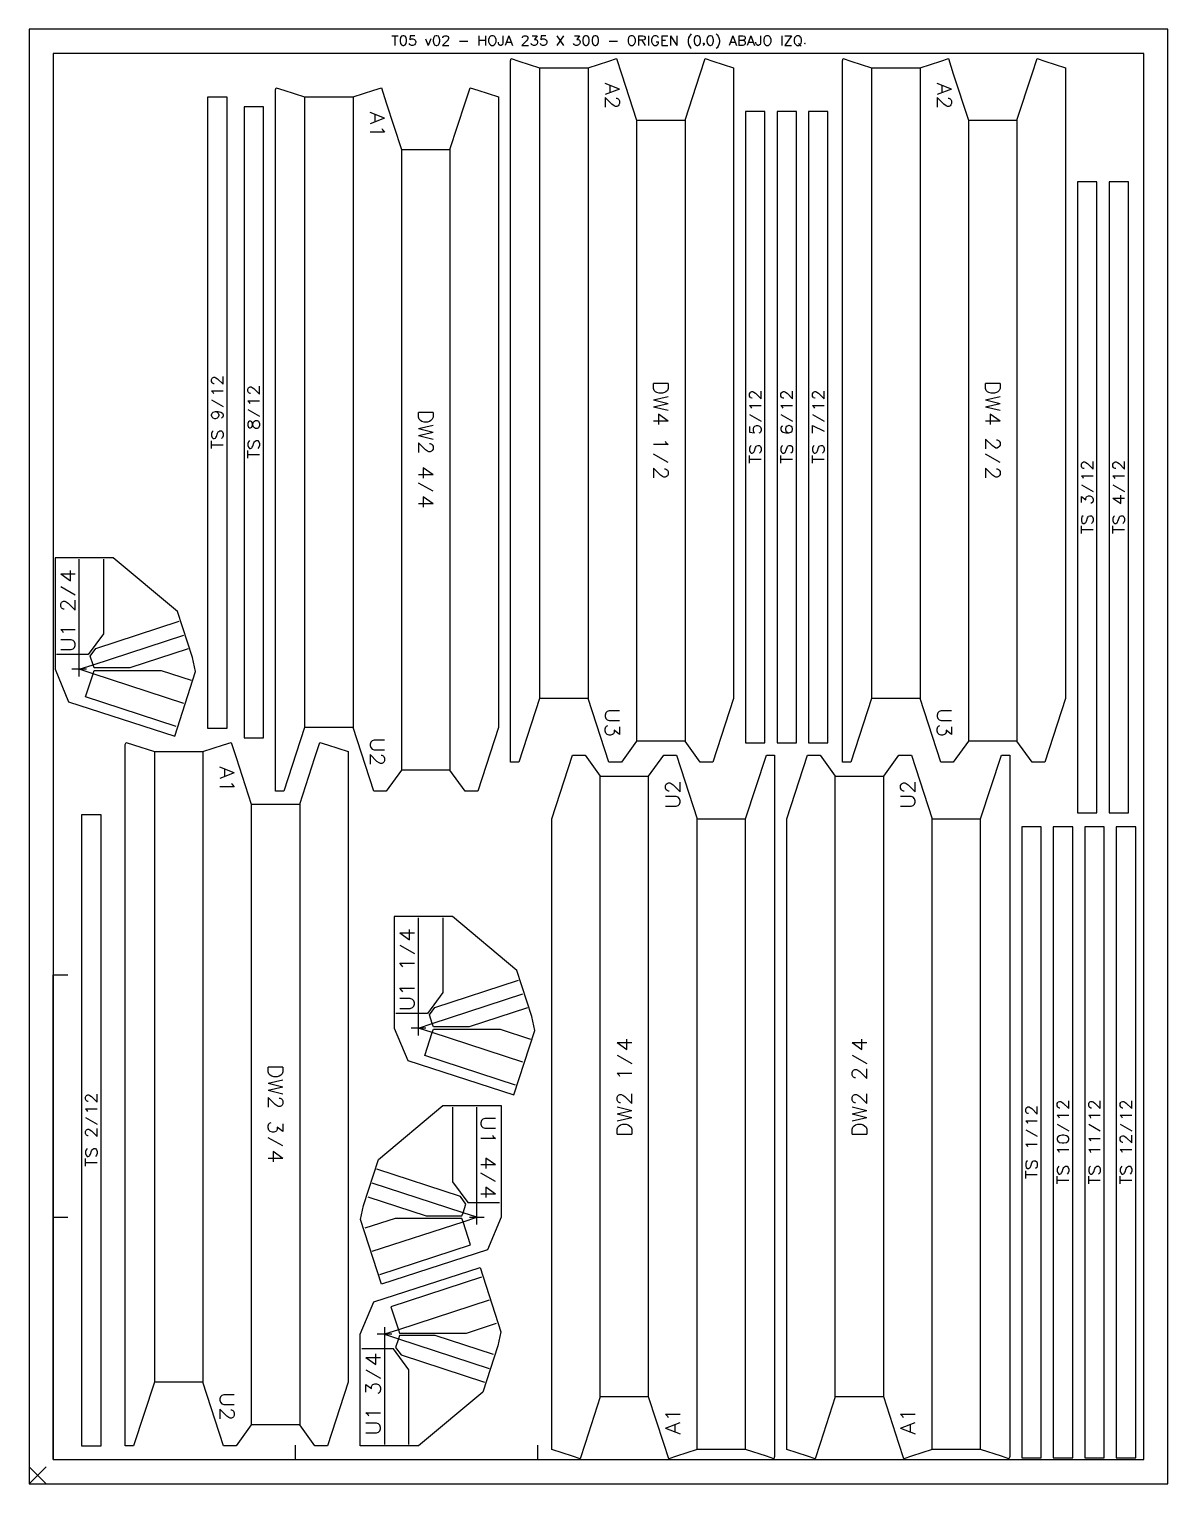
# Model space of a CAD drawing. Extents: x 0 to 235, y 0 to 300.
import ezdxf

# ---------------------------------------------------------------- set-up
doc = ezdxf.new("R2010")
doc.units = 0
for name, color, linetype in [('CORTE', 1, 'Continuous'), ('EJE', 4, 'Continuous'), ('PLIEGUE', 3, 'Continuous'), ('REFERENCIA', 8, 'Continuous'), ('ROTULO', 5, 'Continuous')]:
    doc.layers.add(name, color=color, linetype=linetype)

msp = doc.modelspace()

# ---------------------------------------------------------------- linework, layer by layer
at = {"layer": 'CORTE', "color": 1, "linetype": 'CONTINUOUS'}
for points in [[(145.35, 292.0124), (145.35, 161.9749), (141.0662, 148.85), (141.0662, 148.85), (139.5017, 148.85), (138.4823, 148.85), (138.4823, 148.85), (135.35, 153.1672), (135.35, 153.1672), (125.35, 153.1672), (125.35, 153.1672), (122.2177, 148.85), (122.2177, 148.85), (121.1983, 148.85), (119.6338, 148.85), (119.6338, 148.85), (115.35, 161.9749), (115.35, 161.9749), (105.35, 161.9749), (105.35, 161.9749), (101.0662, 148.85), (101.0662, 148.85), (99.5017, 148.85), (99.35, 148.85), (99.35, 293.4565), (99.5017, 293.9212), (99.5017, 293.9212), (101.0662, 293.4106), (105.35, 292.0124), (115.35, 292.0124), (119.6338, 293.4106), (121.1983, 293.9212), (121.1983, 293.9212), (122.2177, 290.798), (122.2177, 290.798), (125.35, 281.2012), (125.35, 281.2012), (135.35, 281.2012), (135.35, 281.2012), (138.4823, 290.798), (138.4823, 290.798), (139.5017, 293.9212), (139.5017, 293.9212), (141.0662, 293.4106)], [(213.85, 292.0124), (213.85, 161.9749), (209.5662, 148.85), (209.5662, 148.85), (208.0017, 148.85), (206.9823, 148.85), (206.9823, 148.85), (203.85, 153.1672), (203.85, 153.1672), (193.85, 153.1672), (193.85, 153.1672), (190.7177, 148.85), (190.7177, 148.85), (189.6983, 148.85), (188.1338, 148.85), (188.1338, 148.85), (183.85, 161.9749), (183.85, 161.9749), (173.85, 161.9749), (173.85, 161.9749), (169.5662, 148.85), (169.5662, 148.85), (168.0017, 148.85), (167.85, 148.85), (167.85, 293.4565), (168.0017, 293.9212), (168.0017, 293.9212), (169.5662, 293.4106), (173.85, 292.0124), (183.85, 292.0124), (188.1338, 293.4106), (189.6983, 293.9212), (189.6983, 293.9212), (190.7177, 290.798), (190.7177, 290.798), (193.85, 281.2012), (193.85, 281.2012), (203.85, 281.2012), (203.85, 281.2012), (206.9823, 290.798), (206.9823, 290.798), (208.0017, 293.9212), (208.0017, 293.9212), (209.5662, 293.4106)], [(40.85, 155.85), (40.85, 285.9884), (36.85, 285.9884), (36.85, 155.85)], [(96.85, 286.0124), (96.85, 155.9749), (92.5662, 142.85), (92.5662, 142.85), (91.0017, 142.85), (89.9823, 142.85), (89.9823, 142.85), (86.85, 147.1672), (86.85, 147.1672), (76.85, 147.1672), (76.85, 147.1672), (73.7177, 142.85), (73.7177, 142.85), (72.6983, 142.85), (71.1338, 142.85), (71.1338, 142.85), (66.85, 155.9749), (66.85, 155.9749), (56.85, 155.9749), (56.85, 155.9749), (52.5662, 142.85), (52.5662, 142.85), (51.0017, 142.85), (50.85, 142.85), (50.85, 287.4565), (51.0017, 287.9212), (51.0017, 287.9212), (52.5662, 287.4106), (56.85, 286.0124), (66.85, 286.0124), (71.1338, 287.4106), (72.6983, 287.9212), (72.6983, 287.9212), (73.7177, 284.798), (73.7177, 284.798), (76.85, 275.2012), (76.85, 275.2012), (86.85, 275.2012), (86.85, 275.2012), (89.9823, 284.798), (89.9823, 284.798), (91.0017, 287.9212), (91.0017, 287.9212), (92.5662, 287.4106)], [(48.35, 153.85), (48.35, 283.9884), (44.35, 283.9884), (44.35, 153.85)], [(151.85, 152.85), (151.85, 282.9884), (147.85, 282.9884), (147.85, 152.85)], [(158.35, 152.85), (158.35, 282.9884), (154.35, 282.9884), (154.35, 152.85)], [(164.85, 152.85), (164.85, 282.9884), (160.85, 282.9884), (160.85, 152.85)], [(220.35, 138.35), (220.35, 268.4884), (216.35, 268.4884), (216.35, 138.35)], [(226.85, 138.35), (226.85, 268.4884), (222.85, 268.4884), (222.85, 138.35)], [(30.05, 154.2009), (34.35, 167.5009), (33.75, 170.4009), (30.65, 179.9009), (17.35, 191.0009), (5.35, 191.0009), (5.35, 168.0009), (8.15, 161.3009)], [(65.85, 151.0124), (65.85, 20.9749), (61.5662, 7.85), (61.5662, 7.85), (60.0017, 7.85), (58.9823, 7.85), (58.9823, 7.85), (55.85, 12.1672), (55.85, 12.1672), (45.85, 12.1672), (45.85, 12.1672), (42.7177, 7.85), (42.7177, 7.85), (41.6983, 7.85), (40.1338, 7.85), (40.1338, 7.85), (35.85, 20.9749), (35.85, 20.9749), (25.85, 20.9749), (25.85, 20.9749), (21.5662, 7.85), (21.5662, 7.85), (20.0017, 7.85), (19.85, 7.85), (19.85, 152.4565), (20.0017, 152.9212), (20.0017, 152.9212), (21.5662, 152.4106), (25.85, 151.0124), (35.85, 151.0124), (40.1338, 152.4106), (41.6983, 152.9212), (41.6983, 152.9212), (42.7177, 149.798), (42.7177, 149.798), (45.85, 140.2012), (45.85, 140.2012), (55.85, 140.2012), (55.85, 140.2012), (58.9823, 149.798), (58.9823, 149.798), (60.0017, 152.9212), (60.0017, 152.9212), (61.5662, 152.4106)], [(107.85, 7.1111), (107.85, 137.1486), (112.1338, 150.2735), (112.1338, 150.2735), (113.6983, 150.2735), (114.7177, 150.2735), (114.7177, 150.2735), (117.85, 145.9562), (117.85, 145.9562), (127.85, 145.9562), (127.85, 145.9562), (130.9823, 150.2735), (130.9823, 150.2735), (132.0017, 150.2735), (133.5662, 150.2735), (133.5662, 150.2735), (137.85, 137.1486), (137.85, 137.1486), (147.85, 137.1486), (147.85, 137.1486), (152.1338, 150.2735), (152.1338, 150.2735), (153.6983, 150.2735), (153.85, 150.2735), (153.85, 5.667), (153.6983, 5.2022), (153.6983, 5.2022), (152.1338, 5.7129), (147.85, 7.1111), (137.85, 7.1111), (133.5662, 5.7129), (132.0017, 5.2022), (132.0017, 5.2022), (130.9823, 8.3255), (130.9823, 8.3255), (127.85, 17.9223), (127.85, 17.9223), (117.85, 17.9223), (117.85, 17.9223), (114.7177, 8.3255), (114.7177, 8.3255), (113.6983, 5.2022), (113.6983, 5.2022), (112.1338, 5.7129)], [(156.35, 7.1111), (156.35, 137.1486), (160.6338, 150.2735), (160.6338, 150.2735), (162.1983, 150.2735), (163.2177, 150.2735), (163.2177, 150.2735), (166.35, 145.9562), (166.35, 145.9562), (176.35, 145.9562), (176.35, 145.9562), (179.4823, 150.2735), (179.4823, 150.2735), (180.5017, 150.2735), (182.0662, 150.2735), (182.0662, 150.2735), (186.35, 137.1486), (186.35, 137.1486), (196.35, 137.1486), (196.35, 137.1486), (200.6338, 150.2735), (200.6338, 150.2735), (202.1983, 150.2735), (202.35, 150.2735), (202.35, 5.667), (202.1983, 5.2022), (202.1983, 5.2022), (200.6338, 5.7129), (196.35, 7.1111), (186.35, 7.1111), (182.0662, 5.7129), (180.5017, 5.2022), (180.5017, 5.2022), (179.4823, 8.3255), (179.4823, 8.3255), (176.35, 17.9223), (176.35, 17.9223), (166.35, 17.9223), (166.35, 17.9223), (163.2177, 8.3255), (163.2177, 8.3255), (162.1983, 5.2022), (162.1983, 5.2022), (160.6338, 5.7129)], [(14.85, 7.85), (14.85, 137.9884), (10.85, 137.9884), (10.85, 7.85)], [(208.85, 5.35), (208.85, 135.4884), (204.85, 135.4884), (204.85, 5.35)], [(215.35, 5.35), (215.35, 135.4884), (211.35, 135.4884), (211.35, 5.35)], [(221.85, 5.35), (221.85, 135.4884), (217.85, 135.4884), (217.85, 5.35)], [(228.35, 5.35), (228.35, 135.4884), (224.35, 135.4884), (224.35, 5.35)], [(100.05, 80.2009), (104.35, 93.5009), (103.75, 96.4009), (100.65, 105.9009), (87.35, 117.0009), (75.35, 117.0009), (75.35, 94.0009), (78.15, 87.3009)], [(72.6943, 41.2009), (68.3943, 54.5009), (68.9943, 57.4009), (72.0943, 66.9009), (85.3943, 78.0009), (97.3943, 78.0009), (97.3943, 55.0009), (94.5943, 48.3009)], [(93.05, 44.65), (97.35, 31.35), (96.75, 28.45), (93.65, 18.95), (80.35, 7.85), (68.35, 7.85), (68.35, 30.85), (71.15, 37.55)]]:
    msp.add_lwpolyline(points, close=True, dxfattribs=at)
at = {"layer": 'EJE', "color": 4, "linetype": 'CONTINUOUS'}
for p, q in [((10.35, 171.0009), (10.35, 190.7009)), ((13.2019, 168.9317), (31.9202, 175.0412)), ((10.35, 171.0009), (5.65, 171.0009)), ((10.35, 168.0009), (8.85, 168.0009)), ((10.35, 168.0009), (13.2019, 168.9317)), ((10.35, 166.5009), (10.35, 168.0009)), ((13.2019, 167.07), (10.35, 168.0009)), ((11.85, 168.0009), (10.35, 168.0009)), ((31.9202, 160.9606), (13.2019, 167.07)), ((80.35, 97.0009), (80.35, 116.7009)), ((83.2019, 94.9317), (101.9202, 101.0412)), ((80.35, 97.0009), (75.65, 97.0009)), ((80.35, 94.0009), (78.85, 94.0009)), ((80.35, 94.0009), (83.2019, 94.9317)), ((80.35, 92.5009), (80.35, 94.0009)), ((83.2019, 93.07), (80.35, 94.0009)), ((81.85, 94.0009), (80.35, 94.0009)), ((101.9202, 86.9606), (83.2019, 93.07)), ((92.3943, 58.0009), (92.3943, 77.7009)), ((89.5423, 55.9317), (70.824, 62.0412)), ((92.3943, 58.0009), (97.0943, 58.0009)), ((70.8241, 47.9606), (89.5423, 54.07)), ((92.3943, 55.0009), (89.5423, 55.9317)), ((89.5423, 54.07), (92.3943, 55.0009)), ((90.8943, 55.0009), (92.3943, 55.0009)), ((92.3943, 53.5009), (92.3943, 55.0009)), ((92.3943, 55.0009), (93.8943, 55.0009)), ((94.9202, 37.8903), (76.2019, 31.7808)), ((73.35, 30.85), (71.85, 30.85)), ((73.35, 32.35), (73.35, 30.85)), ((76.2019, 31.7808), (73.35, 30.85)), ((74.85, 30.85), (73.35, 30.85)), ((73.35, 30.85), (76.2019, 29.9192)), ((73.35, 27.85), (68.65, 27.85)), ((73.35, 27.85), (73.35, 8.15)), ((76.2019, 29.9192), (94.9202, 23.8097))]:
    msp.add_line(p, q, dxfattribs=at)
for points in [[(15.35, 190.7009), (15.35, 175.3181), (12.2177, 171.0009), (10.35, 171.0009)], [(13.2019, 168.9317), (12.6224, 170.7072), (13.7547, 172.2679), (30.9896, 177.8932)], [(10.35, 168.0009), (10.35, 169.5009), (10.35, 171.0009)], [(32.8509, 172.1892), (20.7846, 168.2509), (13.4242, 168.2509), (13.2019, 168.9317)], [(30.382, 156.2031), (11.6505, 162.3168), (13.2019, 167.07)], [(13.2019, 167.07), (13.4242, 167.7509), (27.2304, 167.7509), (33.4583, 165.7182)], [(85.35, 116.7009), (85.35, 101.3181), (82.2177, 97.0009), (80.35, 97.0009)], [(83.2019, 94.9317), (82.6224, 96.7072), (83.7547, 98.2679), (100.9896, 103.8932)], [(80.35, 94.0009), (80.35, 95.5009), (80.35, 97.0009)], [(102.8509, 98.1892), (90.7846, 94.2509), (83.4242, 94.2509), (83.2019, 94.9317)], [(100.382, 82.2031), (81.6505, 88.3168), (83.2019, 93.07)], [(83.2019, 93.07), (83.4242, 93.7509), (97.2304, 93.7509), (103.4583, 91.7182)], [(87.3943, 77.7009), (87.3943, 62.3181), (90.5266, 58.0009), (92.3943, 58.0009)], [(89.5423, 55.9317), (90.1219, 57.7072), (88.9896, 59.2679), (71.7547, 64.8932)], [(69.8934, 59.1892), (81.9596, 55.2509), (89.3201, 55.2509), (89.5423, 55.9317)], [(92.3943, 55.0009), (92.3943, 56.5009), (92.3943, 58.0009)], [(89.5423, 54.07), (89.3201, 54.7509), (75.5138, 54.7509), (69.2859, 52.7182)], [(72.3623, 43.2031), (91.0937, 49.3168), (89.5423, 54.07)], [(93.382, 42.6478), (74.6505, 36.5341), (76.2019, 31.7808)], [(76.2019, 31.7808), (76.4242, 31.1), (90.2304, 31.1), (96.4583, 33.1327)], [(73.35, 30.85), (73.35, 29.35), (73.35, 27.85)], [(95.8509, 26.6617), (83.7846, 30.6), (76.4242, 30.6), (76.2019, 29.9192)], [(78.35, 8.15), (78.35, 23.5328), (75.2177, 27.85), (73.35, 27.85)], [(76.2019, 29.9192), (75.6224, 28.1436), (76.7547, 26.583), (93.9896, 20.9577)]]:
    msp.add_lwpolyline(points, dxfattribs=at)
at = {"layer": 'PLIEGUE', "color": 3, "linetype": 'CONTINUOUS'}
for p, q in [((105.35, 292.0124), (105.35, 161.9749)), ((115.35, 292.0124), (115.35, 161.9749)), ((173.85, 292.0124), (173.85, 161.9749)), ((183.85, 292.0124), (183.85, 161.9749)), ((56.85, 286.0124), (56.85, 155.9749)), ((66.85, 286.0124), (66.85, 155.9749)), ((125.35, 281.2012), (125.35, 153.1672)), ((135.35, 281.2012), (135.35, 153.1672)), ((193.85, 281.2012), (193.85, 153.1672)), ((203.85, 281.2012), (203.85, 153.1672)), ((76.85, 275.2012), (76.85, 147.1672)), ((86.85, 275.2012), (86.85, 147.1672)), ((25.85, 151.0124), (25.85, 20.9749)), ((35.85, 151.0124), (35.85, 20.9749)), ((117.85, 17.9223), (117.85, 145.9562)), ((127.85, 17.9223), (127.85, 145.9562)), ((166.35, 17.9223), (166.35, 145.9562)), ((176.35, 17.9223), (176.35, 145.9562)), ((45.85, 140.2012), (45.85, 12.1672)), ((55.85, 140.2012), (55.85, 12.1672)), ((137.85, 7.1111), (137.85, 137.1486)), ((147.85, 7.1111), (147.85, 137.1486)), ((186.35, 7.1111), (186.35, 137.1486)), ((196.35, 7.1111), (196.35, 137.1486))]:
    msp.add_line(p, q, dxfattribs=at)
at = {"layer": 'REFERENCIA', "color": 8, "linetype": 'CONTINUOUS'}
for p, q in [((74.8333, 298.6429), (76.1667, 298.6429)), ((75.5, 298.6429), (75.5, 296.6429)), ((81.7857, 297.9762), (82.3571, 296.6429)), ((82.9286, 297.9762), (82.3571, 296.6429)), ((88.8333, 297.5), (90.5476, 297.5)), ((92.8333, 298.6429), (92.8333, 296.6429)), ((92.8333, 297.6905), (94.1667, 297.6905)), ((94.1667, 298.6429), (94.1667, 296.6429)), ((99.0238, 298.6429), (98.2619, 296.6429)), ((98.5476, 297.3095), (99.5, 297.3095)), ((99.0238, 298.6429), (99.7857, 296.6429)), ((108.9286, 298.6429), (110.2619, 296.6429)), ((110.2619, 298.6429), (108.9286, 296.6429)), ((119.6905, 297.5), (121.4048, 297.5)), ((125.7857, 298.6429), (125.7857, 296.6429)), ((126.4524, 297.6905), (127.119, 296.6429)), ((127.7857, 298.6429), (127.7857, 296.6429)), ((129.4048, 297.4048), (129.881, 297.4048)), ((130.5476, 298.6429), (130.5476, 296.6429)), ((130.5476, 298.6429), (131.7857, 298.6429)), ((130.5476, 297.6905), (131.3095, 297.6905)), ((132.3571, 298.6429), (132.3571, 296.6429)), ((132.3571, 298.6429), (133.6905, 296.6429)), ((133.6905, 298.6429), (133.6905, 296.6429)), ((145.2143, 298.6429), (144.4524, 296.6429)), ((144.7381, 297.3095), (145.6905, 297.3095)), ((145.2143, 298.6429), (145.9762, 296.6429)), ((146.4524, 298.6429), (146.4524, 296.6429)), ((148.9286, 298.6429), (148.1667, 296.6429)), ((148.4524, 297.3095), (149.4048, 297.3095)), ((148.9286, 298.6429), (149.6905, 296.6429)), ((155.3095, 298.6429), (155.3095, 296.6429)), ((157.3095, 298.6429), (155.9762, 296.6429)), ((155.9762, 298.6429), (157.3095, 298.6429)), ((158.7381, 297.0238), (159.3095, 296.4524)), ((130.5476, 296.6429), (131.7857, 296.6429)), ((155.9762, 296.6429), (157.3095, 296.6429)), ((0, 0), (3.5, 3.5)), ((0, 3.5), (3.5, 0))]:
    msp.add_line(p, q, dxfattribs=at)
for points in [[(0, 0), (235, 0), (235, 300), (0, 300), (0, 0)], [(77.119, 298.6429), (76.8333, 298.5476), (76.6429, 298.2619), (76.5476, 297.7857), (76.5476, 297.5), (76.6429, 297.0238), (76.8333, 296.7381), (77.119, 296.6429), (77.3095, 296.6429), (77.5952, 296.7381), (77.7857, 297.0238), (77.881, 297.5), (77.881, 297.7857), (77.7857, 298.2619), (77.5952, 298.5476), (77.3095, 298.6429), (77.119, 298.6429)], [(79.5952, 298.6429), (78.6429, 298.6429), (78.5476, 297.7857), (78.6429, 297.881), (78.9286, 297.9762), (79.2143, 297.9762), (79.5, 297.881), (79.6905, 297.6905), (79.7857, 297.4048), (79.7857, 297.2143), (79.6905, 296.9286), (79.5, 296.7381), (79.2143, 296.6429), (78.9286, 296.6429), (78.6429, 296.7381), (78.5476, 296.8333), (78.4524, 297.0238)], [(83.9762, 298.6429), (83.6905, 298.5476), (83.5, 298.2619), (83.4048, 297.7857), (83.4048, 297.5), (83.5, 297.0238), (83.6905, 296.7381), (83.9762, 296.6429), (84.1667, 296.6429), (84.4524, 296.7381), (84.6429, 297.0238), (84.7381, 297.5), (84.7381, 297.7857), (84.6429, 298.2619), (84.4524, 298.5476), (84.1667, 298.6429), (83.9762, 298.6429)], [(85.4048, 298.1667), (85.4048, 298.2619), (85.5, 298.4524), (85.5952, 298.5476), (85.7857, 298.6429), (86.1667, 298.6429), (86.3571, 298.5476), (86.4524, 298.4524), (86.5476, 298.2619), (86.5476, 298.0714), (86.4524, 297.881), (86.2619, 297.5952), (85.3095, 296.6429), (86.6429, 296.6429)], [(95.4048, 298.6429), (95.2143, 298.5476), (95.0238, 298.3571), (94.9286, 298.1667), (94.8333, 297.881), (94.8333, 297.4048), (94.9286, 297.119), (95.0238, 296.9286), (95.2143, 296.7381), (95.4048, 296.6429), (95.7857, 296.6429), (95.9762, 296.7381), (96.1667, 296.9286), (96.2619, 297.119), (96.3571, 297.4048), (96.3571, 297.881), (96.2619, 298.1667), (96.1667, 298.3571), (95.9762, 298.5476), (95.7857, 298.6429), (95.4048, 298.6429)], [(97.7857, 298.6429), (97.7857, 297.119), (97.6905, 296.8333), (97.5952, 296.7381), (97.4048, 296.6429), (97.2143, 296.6429), (97.0238, 296.7381), (96.9286, 296.8333), (96.8333, 297.119), (96.8333, 297.3095)], [(101.7857, 298.1667), (101.7857, 298.2619), (101.881, 298.4524), (101.9762, 298.5476), (102.1667, 298.6429), (102.5476, 298.6429), (102.7381, 298.5476), (102.8333, 298.4524), (102.9286, 298.2619), (102.9286, 298.0714), (102.8333, 297.881), (102.6429, 297.5952), (101.6905, 296.6429), (103.0238, 296.6429)], [(103.7857, 298.6429), (104.8333, 298.6429), (104.2619, 297.881), (104.5476, 297.881), (104.7381, 297.7857), (104.8333, 297.6905), (104.9286, 297.4048), (104.9286, 297.2143), (104.8333, 296.9286), (104.6429, 296.7381), (104.3571, 296.6429), (104.0714, 296.6429), (103.7857, 296.7381), (103.6905, 296.8333), (103.5952, 297.0238)], [(106.6429, 298.6429), (105.6905, 298.6429), (105.5952, 297.7857), (105.6905, 297.881), (105.9762, 297.9762), (106.2619, 297.9762), (106.5476, 297.881), (106.7381, 297.6905), (106.8333, 297.4048), (106.8333, 297.2143), (106.7381, 296.9286), (106.5476, 296.7381), (106.2619, 296.6429), (105.9762, 296.6429), (105.6905, 296.7381), (105.5952, 296.8333), (105.5, 297.0238)], [(112.5476, 298.6429), (113.5952, 298.6429), (113.0238, 297.881), (113.3095, 297.881), (113.5, 297.7857), (113.5952, 297.6905), (113.6905, 297.4048), (113.6905, 297.2143), (113.5952, 296.9286), (113.4048, 296.7381), (113.119, 296.6429), (112.8333, 296.6429), (112.5476, 296.7381), (112.4524, 296.8333), (112.3571, 297.0238)], [(114.8333, 298.6429), (114.5476, 298.5476), (114.3571, 298.2619), (114.2619, 297.7857), (114.2619, 297.5), (114.3571, 297.0238), (114.5476, 296.7381), (114.8333, 296.6429), (115.0238, 296.6429), (115.3095, 296.7381), (115.5, 297.0238), (115.5952, 297.5), (115.5952, 297.7857), (115.5, 298.2619), (115.3095, 298.5476), (115.0238, 298.6429), (114.8333, 298.6429)], [(116.7381, 298.6429), (116.4524, 298.5476), (116.2619, 298.2619), (116.1667, 297.7857), (116.1667, 297.5), (116.2619, 297.0238), (116.4524, 296.7381), (116.7381, 296.6429), (116.9286, 296.6429), (117.2143, 296.7381), (117.4048, 297.0238), (117.5, 297.5), (117.5, 297.7857), (117.4048, 298.2619), (117.2143, 298.5476), (116.9286, 298.6429), (116.7381, 298.6429)], [(124.1667, 298.6429), (123.9762, 298.5476), (123.7857, 298.3571), (123.6905, 298.1667), (123.5952, 297.881), (123.5952, 297.4048), (123.6905, 297.119), (123.7857, 296.9286), (123.9762, 296.7381), (124.1667, 296.6429), (124.5476, 296.6429), (124.7381, 296.7381), (124.9286, 296.9286), (125.0238, 297.119), (125.119, 297.4048), (125.119, 297.881), (125.0238, 298.1667), (124.9286, 298.3571), (124.7381, 298.5476), (124.5476, 298.6429), (124.1667, 298.6429)], [(125.7857, 298.6429), (126.6429, 298.6429), (126.9286, 298.5476), (127.0238, 298.4524), (127.119, 298.2619), (127.119, 298.0714), (127.0238, 297.881), (126.9286, 297.7857), (126.6429, 297.6905), (125.7857, 297.6905)], [(129.881, 298.1667), (129.7857, 298.3571), (129.5952, 298.5476), (129.4048, 298.6429), (129.0238, 298.6429), (128.8333, 298.5476), (128.6429, 298.3571), (128.5476, 298.1667), (128.4524, 297.881), (128.4524, 297.4048), (128.5476, 297.119), (128.6429, 296.9286), (128.8333, 296.7381), (129.0238, 296.6429), (129.4048, 296.6429), (129.5952, 296.7381), (129.7857, 296.9286), (129.881, 297.119), (129.881, 297.4048)], [(136.6429, 299.0238), (136.4524, 298.8333), (136.2619, 298.5476), (136.0714, 298.1667), (135.9762, 297.6905), (135.9762, 297.3095), (136.0714, 296.8333), (136.2619, 296.4524), (136.4524, 296.1667), (136.6429, 295.9762)], [(137.7857, 298.6429), (137.5, 298.5476), (137.3095, 298.2619), (137.2143, 297.7857), (137.2143, 297.5), (137.3095, 297.0238), (137.5, 296.7381), (137.7857, 296.6429), (137.9762, 296.6429), (138.2619, 296.7381), (138.4524, 297.0238), (138.5476, 297.5), (138.5476, 297.7857), (138.4524, 298.2619), (138.2619, 298.5476), (137.9762, 298.6429), (137.7857, 298.6429)], [(139.3095, 297.0238), (139.2143, 296.9286), (139.119, 297.0238), (139.2143, 297.119), (139.3095, 297.0238), (139.3095, 296.8333), (139.119, 296.6429)], [(140.4524, 298.6429), (140.1667, 298.5476), (139.9762, 298.2619), (139.881, 297.7857), (139.881, 297.5), (139.9762, 297.0238), (140.1667, 296.7381), (140.4524, 296.6429), (140.6429, 296.6429), (140.9286, 296.7381), (141.119, 297.0238), (141.2143, 297.5), (141.2143, 297.7857), (141.119, 298.2619), (140.9286, 298.5476), (140.6429, 298.6429), (140.4524, 298.6429)], [(141.7857, 299.0238), (141.9762, 298.8333), (142.1667, 298.5476), (142.3571, 298.1667), (142.4524, 297.6905), (142.4524, 297.3095), (142.3571, 296.8333), (142.1667, 296.4524), (141.9762, 296.1667), (141.7857, 295.9762)], [(146.4524, 298.6429), (147.3095, 298.6429), (147.5952, 298.5476), (147.6905, 298.4524), (147.7857, 298.2619), (147.7857, 298.0714), (147.6905, 297.881), (147.5952, 297.7857), (147.3095, 297.6905)], [(146.4524, 297.6905), (147.3095, 297.6905), (147.5952, 297.5952), (147.6905, 297.5), (147.7857, 297.3095), (147.7857, 297.0238), (147.6905, 296.8333), (147.5952, 296.7381), (147.3095, 296.6429), (146.4524, 296.6429)], [(150.9286, 298.6429), (150.9286, 297.119), (150.8333, 296.8333), (150.7381, 296.7381), (150.5476, 296.6429), (150.3571, 296.6429), (150.1667, 296.7381), (150.0714, 296.8333), (149.9762, 297.119), (149.9762, 297.3095)], [(152.1667, 298.6429), (151.9762, 298.5476), (151.7857, 298.3571), (151.6905, 298.1667), (151.5952, 297.881), (151.5952, 297.4048), (151.6905, 297.119), (151.7857, 296.9286), (151.9762, 296.7381), (152.1667, 296.6429), (152.5476, 296.6429), (152.7381, 296.7381), (152.9286, 296.9286), (153.0238, 297.119), (153.119, 297.4048), (153.119, 297.881), (153.0238, 298.1667), (152.9286, 298.3571), (152.7381, 298.5476), (152.5476, 298.6429), (152.1667, 298.6429)], [(158.4524, 298.6429), (158.2619, 298.5476), (158.0714, 298.3571), (157.9762, 298.1667), (157.881, 297.881), (157.881, 297.4048), (157.9762, 297.119), (158.0714, 296.9286), (158.2619, 296.7381), (158.4524, 296.6429), (158.8333, 296.6429), (159.0238, 296.7381), (159.2143, 296.9286), (159.3095, 297.119), (159.4048, 297.4048), (159.4048, 297.881), (159.3095, 298.1667), (159.2143, 298.3571), (159.0238, 298.5476), (158.8333, 298.6429), (158.4524, 298.6429)], [(160.0714, 297.119), (159.9762, 297.0238), (160.0714, 296.9286), (160.1667, 297.0238), (160.0714, 297.119)], [(5, 5), (230, 5), (230, 295), (5, 295), (5, 5)]]:
    msp.add_lwpolyline(points, dxfattribs=at)
at = {"layer": 'ROTULO', "color": 5, "linetype": 'CONTINUOUS'}
for p, q in [((121.85, 287.6341), (118.85, 288.7769)), ((119.85, 288.3484), (119.85, 286.9198)), ((190.35, 287.6341), (187.35, 288.7769)), ((188.35, 288.3484), (188.35, 286.9198)), ((121.85, 287.6341), (118.85, 286.4912)), ((190.35, 287.6341), (187.35, 286.4912)), ((73.35, 281.6341), (70.35, 282.7769)), ((71.35, 282.3484), (71.35, 280.9198)), ((73.35, 281.6341), (70.35, 280.4912)), ((131.85, 226.8985), (128.85, 226.8985)), ((200.35, 226.8985), (197.35, 226.8985)), ((37.65, 223.5478), (40.05, 222.1763)), ((131.85, 224.1842), (128.85, 223.4699)), ((131.85, 222.7556), (128.85, 223.4699)), ((131.85, 222.7556), (128.85, 222.0414)), ((131.85, 221.3271), (128.85, 222.0414)), ((200.35, 224.1842), (197.35, 223.4699)), ((200.35, 222.7556), (197.35, 223.4699)), ((200.35, 222.7556), (197.35, 222.0414)), ((200.35, 221.3271), (197.35, 222.0414)), ((45.15, 221.5478), (47.55, 220.1763)), ((83.35, 220.9699), (80.35, 220.9699)), ((131.85, 219.1842), (128.85, 219.1842)), ((148.65, 220.5478), (151.05, 219.1763)), ((155.15, 220.5478), (157.55, 219.1763)), ((161.65, 220.5478), (164.05, 219.1763)), ((200.35, 219.1842), (197.35, 219.1842)), ((83.35, 218.2556), (80.35, 217.5414)), ((83.35, 216.8271), (80.35, 217.5414)), ((83.35, 216.8271), (80.35, 216.1128)), ((83.35, 215.3985), (80.35, 216.1128)), ((161.65, 218.2621), (164.05, 217.1192)), ((161.65, 216.6621), (161.65, 218.2621)), ((37.65, 213.4906), (37.65, 215.0906)), ((37.65, 214.2906), (40.05, 214.2906)), ((45.15, 211.4906), (45.15, 213.0906)), ((45.15, 212.2906), (47.55, 212.2906)), ((131.85, 210.6128), (128.85, 212.3271)), ((148.65, 210.4906), (148.65, 212.0906)), ((148.65, 211.2906), (151.05, 211.2906)), ((155.15, 210.4906), (155.15, 212.0906)), ((155.15, 211.2906), (157.55, 211.2906)), ((161.65, 210.4906), (161.65, 212.0906)), ((161.65, 211.2906), (164.05, 211.2906)), ((200.35, 210.6128), (197.35, 212.3271)), ((83.35, 208.1128), (80.35, 208.1128)), ((83.35, 204.6842), (80.35, 206.3985)), ((217.15, 206.0478), (219.55, 204.6763)), ((223.65, 206.0478), (226.05, 204.6763)), ((83.35, 202.1128), (80.35, 202.1128)), ((223.65, 203.3049), (226.05, 203.3049)), ((217.15, 195.9906), (217.15, 197.5906)), ((217.15, 196.7906), (219.55, 196.7906)), ((223.65, 195.9906), (223.65, 197.5906)), ((223.65, 196.7906), (226.05, 196.7906)), ((6.5238, 187.6374), (9.5238, 187.6374)), ((6.5238, 185.0659), (9.5238, 183.3517)), ((42.35, 146.6341), (39.35, 147.7769)), ((40.35, 147.3484), (40.35, 145.9198)), ((42.35, 146.6341), (39.35, 145.4912)), ((76.5238, 113.6374), (79.5238, 113.6374)), ((76.5238, 111.0659), (79.5238, 109.3517)), ((5, 5), (5, 105)), ((5, 105), (8, 105)), ((121.35, 91.0107), (124.35, 91.0107)), ((169.85, 91.0107), (172.85, 91.0107)), ((121.35, 88.4393), (124.35, 86.725)), ((169.85, 88.4393), (172.85, 86.725)), ((52.35, 85.9699), (49.35, 85.9699)), ((52.35, 83.2556), (49.35, 82.5414)), ((52.35, 81.8271), (49.35, 82.5414)), ((52.35, 81.8271), (49.35, 81.1128)), ((52.35, 80.3985), (49.35, 81.1128)), ((11.65, 75.5478), (14.05, 74.1763)), ((121.35, 77.725), (124.35, 77.0107)), ((121.35, 76.2964), (124.35, 77.0107)), ((121.35, 76.2964), (124.35, 75.5821)), ((121.35, 74.8678), (124.35, 75.5821)), ((169.85, 77.725), (172.85, 77.0107)), ((169.85, 76.2964), (172.85, 77.0107)), ((169.85, 76.2964), (172.85, 75.5821)), ((169.85, 74.8678), (172.85, 75.5821)), ((121.35, 72.1536), (124.35, 72.1536)), ((169.85, 72.1536), (172.85, 72.1536)), ((205.65, 73.0478), (208.05, 71.6763)), ((212.15, 74.1906), (214.55, 72.8192)), ((218.65, 74.1906), (221.05, 72.8192)), ((225.15, 74.1906), (227.55, 72.8192)), ((52.35, 69.6842), (49.35, 71.3985)), ((11.65, 65.4906), (11.65, 67.0906)), ((11.65, 66.2906), (14.05, 66.2906)), ((52.35, 67.1128), (49.35, 67.1128)), ((96.2205, 65.7723), (93.2205, 65.7723)), ((96.2205, 62.3437), (93.2205, 64.058)), ((205.65, 62.9906), (205.65, 64.5906)), ((205.65, 63.7906), (208.05, 63.7906)), ((212.15, 61.8478), (212.15, 63.4478)), ((218.65, 61.8478), (218.65, 63.4478)), ((225.15, 61.8478), (225.15, 63.4478)), ((212.15, 62.6478), (214.55, 62.6478)), ((218.65, 62.6478), (221.05, 62.6478)), ((225.15, 62.6478), (227.55, 62.6478)), ((96.2205, 59.7723), (93.2205, 59.7723)), ((5, 55), (8, 55)), ((69.5238, 26.0786), (72.5238, 26.0786)), ((69.5238, 23.5071), (72.5238, 21.7929)), ((131.35, 11.4894), (134.35, 12.6323)), ((133.35, 10.7751), (133.35, 12.2037)), ((179.85, 11.4894), (182.85, 12.6323)), ((181.85, 10.7751), (181.85, 12.2037)), ((131.35, 11.4894), (134.35, 10.3466)), ((179.85, 11.4894), (182.85, 10.3466)), ((55, 5), (55, 8)), ((105, 5), (105, 8)), ((5, 5), (105, 5))]:
    msp.add_line(p, q, dxfattribs=at)
for points in [[(121.1357, 285.7769), (121.2786, 285.7769), (121.5643, 285.6341), (121.7071, 285.4912), (121.85, 285.2055), (121.85, 284.6341), (121.7071, 284.3484), (121.5643, 284.2055), (121.2786, 284.0626), (120.9929, 284.0626), (120.7071, 284.2055), (120.2786, 284.4912), (118.85, 285.9198), (118.85, 283.9198)], [(189.6357, 285.7769), (189.7786, 285.7769), (190.0643, 285.6341), (190.2071, 285.4912), (190.35, 285.2055), (190.35, 284.6341), (190.2071, 284.3484), (190.0643, 284.2055), (189.7786, 284.0626), (189.4929, 284.0626), (189.2071, 284.2055), (188.7786, 284.4912), (187.35, 285.9198), (187.35, 283.9198)], [(72.7786, 279.4912), (72.9214, 279.2055), (73.35, 278.7769), (70.35, 278.7769)], [(38.2214, 226.8621), (38.1071, 226.8621), (37.8786, 226.9763), (37.7643, 227.0906), (37.65, 227.3192), (37.65, 227.7763), (37.7643, 228.0049), (37.8786, 228.1192), (38.1071, 228.2335), (38.3357, 228.2335), (38.5643, 228.1192), (38.9071, 227.8906), (40.05, 226.7478), (40.05, 228.3478)], [(38.1071, 224.8049), (37.9929, 225.0335), (37.65, 225.3763), (40.05, 225.3763)], [(45.7214, 224.8621), (45.6071, 224.8621), (45.3786, 224.9763), (45.2643, 225.0906), (45.15, 225.3192), (45.15, 225.7763), (45.2643, 226.0049), (45.3786, 226.1192), (45.6071, 226.2335), (45.8357, 226.2335), (46.0643, 226.1192), (46.4071, 225.8906), (47.55, 224.7478), (47.55, 226.3478)], [(131.85, 226.8985), (131.85, 225.8985), (131.7071, 225.4699), (131.4214, 225.1842), (131.1357, 225.0414), (130.7071, 224.8985), (129.9929, 224.8985), (129.5643, 225.0414), (129.2786, 225.1842), (128.9929, 225.4699), (128.85, 225.8985), (128.85, 226.8985)], [(149.2214, 223.8621), (149.1071, 223.8621), (148.8786, 223.9763), (148.7643, 224.0906), (148.65, 224.3192), (148.65, 224.7763), (148.7643, 225.0049), (148.8786, 225.1192), (149.1071, 225.2335), (149.3357, 225.2335), (149.5643, 225.1192), (149.9071, 224.8906), (151.05, 223.7478), (151.05, 225.3478)], [(155.7214, 223.8621), (155.6071, 223.8621), (155.3786, 223.9763), (155.2643, 224.0906), (155.15, 224.3192), (155.15, 224.7763), (155.2643, 225.0049), (155.3786, 225.1192), (155.6071, 225.2335), (155.8357, 225.2335), (156.0643, 225.1192), (156.4071, 224.8906), (157.55, 223.7478), (157.55, 225.3478)], [(162.2214, 223.8621), (162.1071, 223.8621), (161.8786, 223.9763), (161.7643, 224.0906), (161.65, 224.3192), (161.65, 224.7763), (161.7643, 225.0049), (161.8786, 225.1192), (162.1071, 225.2335), (162.3357, 225.2335), (162.5643, 225.1192), (162.9071, 224.8906), (164.05, 223.7478), (164.05, 225.3478)], [(200.35, 226.8985), (200.35, 225.8985), (200.2071, 225.4699), (199.9214, 225.1842), (199.6357, 225.0414), (199.2071, 224.8985), (198.4929, 224.8985), (198.0643, 225.0414), (197.7786, 225.1842), (197.4929, 225.4699), (197.35, 225.8985), (197.35, 226.8985)], [(45.6071, 222.8049), (45.4929, 223.0335), (45.15, 223.3763), (47.55, 223.3763)], [(149.1071, 221.8049), (148.9929, 222.0335), (148.65, 222.3763), (151.05, 222.3763)], [(155.6071, 221.8049), (155.4929, 222.0335), (155.15, 222.3763), (157.55, 222.3763)], [(162.1071, 221.8049), (161.9929, 222.0335), (161.65, 222.3763), (164.05, 222.3763)], [(38.45, 221.1478), (38.7929, 221.0335), (39.0214, 220.8049), (39.1357, 220.4621), (39.1357, 220.3478), (39.0214, 220.0049), (38.7929, 219.7763), (38.45, 219.6621), (38.3357, 219.6621), (37.9929, 219.7763), (37.7643, 220.0049), (37.65, 220.3478), (37.65, 220.4621), (37.7643, 220.8049), (37.9929, 221.0335), (38.45, 221.1478), (39.0214, 221.1478), (39.5929, 221.0335), (39.9357, 220.8049), (40.05, 220.4621), (40.05, 220.2335), (39.9357, 219.8906), (39.7071, 219.7763)], [(45.15, 218.2335), (45.2643, 217.8906), (45.4929, 217.7763), (45.7214, 217.7763), (45.95, 217.8906), (46.0643, 218.1192), (46.1786, 218.5763), (46.2929, 218.9192), (46.5214, 219.1478), (46.75, 219.2621), (47.0929, 219.2621), (47.3214, 219.1478), (47.4357, 219.0335), (47.55, 218.6906), (47.55, 218.2335), (47.4357, 217.8906), (47.3214, 217.7763), (47.0929, 217.6621), (46.75, 217.6621), (46.5214, 217.7763), (46.2929, 218.0049), (46.1786, 218.3478), (46.0643, 218.8049), (45.95, 219.0335), (45.7214, 219.1478), (45.4929, 219.1478), (45.2643, 219.0335), (45.15, 218.6906), (45.15, 218.2335)], [(83.35, 220.9699), (83.35, 219.9699), (83.2071, 219.5414), (82.9214, 219.2556), (82.6357, 219.1128), (82.2071, 218.9699), (81.4929, 218.9699), (81.0643, 219.1128), (80.7786, 219.2556), (80.4929, 219.5414), (80.35, 219.9699), (80.35, 220.9699)], [(131.85, 219.1842), (129.85, 220.6128), (129.85, 218.4699)], [(200.35, 219.1842), (198.35, 220.6128), (198.35, 218.4699)], [(37.9929, 217.1478), (37.7643, 216.9192), (37.65, 216.5763), (37.65, 216.1192), (37.7643, 215.7763), (37.9929, 215.5478), (38.2214, 215.5478), (38.45, 215.6621), (38.5643, 215.7763), (38.6786, 216.0049), (38.9071, 216.6906), (39.0214, 216.9192), (39.1357, 217.0335), (39.3643, 217.1478), (39.7071, 217.1478), (39.9357, 216.9192), (40.05, 216.5763), (40.05, 216.1192), (39.9357, 215.7763), (39.7071, 215.5478)], [(148.65, 218.0335), (148.65, 216.8906), (149.6786, 216.7763), (149.5643, 216.8906), (149.45, 217.2335), (149.45, 217.5763), (149.5643, 217.9192), (149.7929, 218.1478), (150.1357, 218.2621), (150.3643, 218.2621), (150.7071, 218.1478), (150.9357, 217.9192), (151.05, 217.5763), (151.05, 217.2335), (150.9357, 216.8906), (150.8214, 216.7763), (150.5929, 216.6621)], [(155.4929, 218.1478), (155.2643, 218.0335), (155.15, 217.6906), (155.15, 217.4621), (155.2643, 217.1192), (155.6071, 216.8906), (156.1786, 216.7763), (156.75, 216.7763), (157.2071, 216.8906), (157.4357, 217.1192), (157.55, 217.4621), (157.55, 217.5763), (157.4357, 217.9192), (157.2071, 218.1478), (156.8643, 218.2621), (156.75, 218.2621), (156.4071, 218.1478), (156.1786, 217.9192), (156.0643, 217.5763), (156.0643, 217.4621), (156.1786, 217.1192), (156.4071, 216.8906), (156.75, 216.7763)], [(45.4929, 215.1478), (45.2643, 214.9192), (45.15, 214.5763), (45.15, 214.1192), (45.2643, 213.7763), (45.4929, 213.5478), (45.7214, 213.5478), (45.95, 213.6621), (46.0643, 213.7763), (46.1786, 214.0049), (46.4071, 214.6906), (46.5214, 214.9192), (46.6357, 215.0335), (46.8643, 215.1478), (47.2071, 215.1478), (47.4357, 214.9192), (47.55, 214.5763), (47.55, 214.1192), (47.4357, 213.7763), (47.2071, 213.5478)], [(82.6357, 214.5414), (82.7786, 214.5414), (83.0643, 214.3985), (83.2071, 214.2556), (83.35, 213.9699), (83.35, 213.3985), (83.2071, 213.1128), (83.0643, 212.9699), (82.7786, 212.8271), (82.4929, 212.8271), (82.2071, 212.9699), (81.7786, 213.2556), (80.35, 214.6842), (80.35, 212.6842)], [(131.2786, 215.0414), (131.4214, 214.7556), (131.85, 214.3271), (128.85, 214.3271)], [(148.9929, 214.1478), (148.7643, 213.9192), (148.65, 213.5763), (148.65, 213.1192), (148.7643, 212.7763), (148.9929, 212.5478), (149.2214, 212.5478), (149.45, 212.6621), (149.5643, 212.7763), (149.6786, 213.0049), (149.9071, 213.6906), (150.0214, 213.9192), (150.1357, 214.0335), (150.3643, 214.1478), (150.7071, 214.1478), (150.9357, 213.9192), (151.05, 213.5763), (151.05, 213.1192), (150.9357, 212.7763), (150.7071, 212.5478)], [(155.4929, 214.1478), (155.2643, 213.9192), (155.15, 213.5763), (155.15, 213.1192), (155.2643, 212.7763), (155.4929, 212.5478), (155.7214, 212.5478), (155.95, 212.6621), (156.0643, 212.7763), (156.1786, 213.0049), (156.4071, 213.6906), (156.5214, 213.9192), (156.6357, 214.0335), (156.8643, 214.1478), (157.2071, 214.1478), (157.4357, 213.9192), (157.55, 213.5763), (157.55, 213.1192), (157.4357, 212.7763), (157.2071, 212.5478)], [(161.9929, 214.1478), (161.7643, 213.9192), (161.65, 213.5763), (161.65, 213.1192), (161.7643, 212.7763), (161.9929, 212.5478), (162.2214, 212.5478), (162.45, 212.6621), (162.5643, 212.7763), (162.6786, 213.0049), (162.9071, 213.6906), (163.0214, 213.9192), (163.1357, 214.0335), (163.3643, 214.1478), (163.7071, 214.1478), (163.9357, 213.9192), (164.05, 213.5763), (164.05, 213.1192), (163.9357, 212.7763), (163.7071, 212.5478)], [(199.6357, 215.3271), (199.7786, 215.3271), (200.0643, 215.1842), (200.2071, 215.0414), (200.35, 214.7556), (200.35, 214.1842), (200.2071, 213.8985), (200.0643, 213.7556), (199.7786, 213.6128), (199.4929, 213.6128), (199.2071, 213.7556), (198.7786, 214.0414), (197.35, 215.4699), (197.35, 213.4699)], [(217.7214, 209.3621), (217.6071, 209.3621), (217.3786, 209.4763), (217.2643, 209.5906), (217.15, 209.8192), (217.15, 210.2763), (217.2643, 210.5049), (217.3786, 210.6192), (217.6071, 210.7335), (217.8357, 210.7335), (218.0643, 210.6192), (218.4071, 210.3906), (219.55, 209.2478), (219.55, 210.8478)], [(224.2214, 209.3621), (224.1071, 209.3621), (223.8786, 209.4763), (223.7643, 209.5906), (223.65, 209.8192), (223.65, 210.2763), (223.7643, 210.5049), (223.8786, 210.6192), (224.1071, 210.7335), (224.3357, 210.7335), (224.5643, 210.6192), (224.9071, 210.3906), (226.05, 209.2478), (226.05, 210.8478)], [(83.35, 208.1128), (81.35, 209.5414), (81.35, 207.3985)], [(131.1357, 209.3271), (131.2786, 209.3271), (131.5643, 209.1842), (131.7071, 209.0414), (131.85, 208.7556), (131.85, 208.1842), (131.7071, 207.8985), (131.5643, 207.7556), (131.2786, 207.6128), (130.9929, 207.6128), (130.7071, 207.7556), (130.2786, 208.0414), (128.85, 209.4699), (128.85, 207.4699)], [(199.6357, 209.3271), (199.7786, 209.3271), (200.0643, 209.1842), (200.2071, 209.0414), (200.35, 208.7556), (200.35, 208.1842), (200.2071, 207.8985), (200.0643, 207.7556), (199.7786, 207.6128), (199.4929, 207.6128), (199.2071, 207.7556), (198.7786, 208.0414), (197.35, 209.4699), (197.35, 207.4699)], [(217.6071, 207.3049), (217.4929, 207.5335), (217.15, 207.8763), (219.55, 207.8763)], [(224.1071, 207.3049), (223.9929, 207.5335), (223.65, 207.8763), (226.05, 207.8763)], [(83.35, 202.1128), (81.35, 203.5414), (81.35, 201.3985)], [(217.15, 202.3906), (217.15, 203.6478), (218.0643, 202.9621), (218.0643, 203.3049), (218.1786, 203.5335), (218.2929, 203.6478), (218.6357, 203.7621), (218.8643, 203.7621), (219.2071, 203.6478), (219.4357, 203.4192), (219.55, 203.0763), (219.55, 202.7335), (219.4357, 202.3906), (219.3214, 202.2763), (219.0929, 202.1621)], [(223.65, 203.3049), (225.25, 202.1621), (225.25, 203.8763)], [(217.4929, 199.6478), (217.2643, 199.4192), (217.15, 199.0763), (217.15, 198.6192), (217.2643, 198.2763), (217.4929, 198.0478), (217.7214, 198.0478), (217.95, 198.1621), (218.0643, 198.2763), (218.1786, 198.5049), (218.4071, 199.1906), (218.5214, 199.4192), (218.6357, 199.5335), (218.8643, 199.6478), (219.2071, 199.6478), (219.4357, 199.4192), (219.55, 199.0763), (219.55, 198.6192), (219.4357, 198.2763), (219.2071, 198.0478)], [(223.9929, 199.6478), (223.7643, 199.4192), (223.65, 199.0763), (223.65, 198.6192), (223.7643, 198.2763), (223.9929, 198.0478), (224.2214, 198.0478), (224.45, 198.1621), (224.5643, 198.2763), (224.6786, 198.5049), (224.9071, 199.1906), (225.0214, 199.4192), (225.1357, 199.5335), (225.3643, 199.6478), (225.7071, 199.6478), (225.9357, 199.4192), (226.05, 199.0763), (226.05, 198.6192), (225.9357, 198.2763), (225.7071, 198.0478)], [(6.5238, 187.6374), (8.5238, 186.2088), (8.5238, 188.3517)], [(7.238, 180.3517), (7.0952, 180.3517), (6.8095, 180.4945), (6.6666, 180.6374), (6.5238, 180.9231), (6.5238, 181.4945), (6.6666, 181.7802), (6.8095, 181.9231), (7.0952, 182.0659), (7.3809, 182.0659), (7.6666, 181.9231), (8.0952, 181.6374), (9.5238, 180.2088), (9.5238, 182.2088)], [(7.0952, 175.4945), (6.9523, 175.7802), (6.5238, 176.2088), (9.5238, 176.2088)], [(6.5238, 172.0659), (8.6666, 172.0659), (9.0952, 172.2088), (9.3809, 172.4945), (9.5238, 172.9231), (9.5238, 173.2088), (9.3809, 173.6374), (9.0952, 173.9231), (8.6666, 174.0659), (6.5238, 174.0659)], [(121.85, 159.3991), (119.7071, 159.3991), (119.2786, 159.2563), (118.9929, 158.9706), (118.85, 158.542), (118.85, 158.2563), (118.9929, 157.8277), (119.2786, 157.542), (119.7071, 157.3991), (121.85, 157.3991)], [(190.35, 159.3991), (188.2071, 159.3991), (187.7786, 159.2563), (187.4929, 158.9706), (187.35, 158.542), (187.35, 158.2563), (187.4929, 157.8277), (187.7786, 157.542), (188.2071, 157.3991), (190.35, 157.3991)], [(121.85, 156.1134), (121.85, 154.542), (120.7071, 155.3991), (120.7071, 154.9706), (120.5643, 154.6849), (120.4214, 154.542), (119.9929, 154.3991), (119.7071, 154.3991), (119.2786, 154.542), (118.9929, 154.8277), (118.85, 155.2563), (118.85, 155.6849), (118.9929, 156.1134), (119.1357, 156.2563), (119.4214, 156.3991)], [(190.35, 156.1134), (190.35, 154.542), (189.2071, 155.3991), (189.2071, 154.9706), (189.0643, 154.6849), (188.9214, 154.542), (188.4929, 154.3991), (188.2071, 154.3991), (187.7786, 154.542), (187.4929, 154.8277), (187.35, 155.2563), (187.35, 155.6849), (187.4929, 156.1134), (187.6357, 156.2563), (187.9214, 156.3991)], [(73.35, 153.3991), (71.2071, 153.3991), (70.7786, 153.2563), (70.4929, 152.9706), (70.35, 152.542), (70.35, 152.2563), (70.4929, 151.8277), (70.7786, 151.542), (71.2071, 151.3991), (73.35, 151.3991)], [(72.6357, 150.2563), (72.7786, 150.2563), (73.0643, 150.1134), (73.2071, 149.9706), (73.35, 149.6849), (73.35, 149.1134), (73.2071, 148.8277), (73.0643, 148.6849), (72.7786, 148.542), (72.4929, 148.542), (72.2071, 148.6849), (71.7786, 148.9706), (70.35, 150.3991), (70.35, 148.3991)], [(41.7786, 144.4912), (41.9214, 144.2055), (42.35, 143.7769), (39.35, 143.7769)], [(132.0643, 142.8672), (131.9214, 142.8672), (131.6357, 143.0101), (131.4929, 143.1529), (131.35, 143.4386), (131.35, 144.0101), (131.4929, 144.2958), (131.6357, 144.4386), (131.9214, 144.5815), (132.2071, 144.5815), (132.4929, 144.4386), (132.9214, 144.1529), (134.35, 142.7243), (134.35, 144.7243)], [(180.5643, 142.8672), (180.4214, 142.8672), (180.1357, 143.0101), (179.9929, 143.1529), (179.85, 143.4386), (179.85, 144.0101), (179.9929, 144.2958), (180.1357, 144.4386), (180.4214, 144.5815), (180.7071, 144.5815), (180.9929, 144.4386), (181.4214, 144.1529), (182.85, 142.7243), (182.85, 144.7243)], [(131.35, 139.7243), (133.4929, 139.7243), (133.9214, 139.8672), (134.2071, 140.1529), (134.35, 140.5815), (134.35, 140.8672), (134.2071, 141.2958), (133.9214, 141.5815), (133.4929, 141.7243), (131.35, 141.7243)], [(179.85, 139.7243), (181.9929, 139.7243), (182.4214, 139.8672), (182.7071, 140.1529), (182.85, 140.5815), (182.85, 140.8672), (182.7071, 141.2958), (182.4214, 141.5815), (181.9929, 141.7243), (179.85, 141.7243)], [(76.5238, 113.6374), (78.5238, 112.2088), (78.5238, 114.3517)], [(77.0952, 106.6374), (76.9523, 106.9231), (76.5238, 107.3517), (79.5238, 107.3517)], [(77.0952, 101.4945), (76.9523, 101.7802), (76.5238, 102.2088), (79.5238, 102.2088)], [(76.5238, 98.0659), (78.6666, 98.0659), (79.0952, 98.2088), (79.3809, 98.4945), (79.5238, 98.9231), (79.5238, 99.2088), (79.3809, 99.6374), (79.0952, 99.9231), (78.6666, 100.0659), (76.5238, 100.0659)], [(121.35, 91.0107), (123.35, 89.5821), (123.35, 91.725)], [(169.85, 91.0107), (171.85, 89.5821), (171.85, 91.725)], [(52.35, 85.9699), (52.35, 84.9699), (52.2071, 84.5414), (51.9214, 84.2556), (51.6357, 84.1128), (51.2071, 83.9699), (50.4929, 83.9699), (50.0643, 84.1128), (49.7786, 84.2556), (49.4929, 84.5414), (49.35, 84.9699), (49.35, 85.9699)], [(121.9214, 84.0107), (121.7786, 84.2964), (121.35, 84.725), (124.35, 84.725)], [(170.5643, 83.725), (170.4214, 83.725), (170.1357, 83.8678), (169.9929, 84.0107), (169.85, 84.2964), (169.85, 84.8678), (169.9929, 85.1536), (170.1357, 85.2964), (170.4214, 85.4393), (170.7071, 85.4393), (170.9929, 85.2964), (171.4214, 85.0107), (172.85, 83.5821), (172.85, 85.5821)], [(12.2214, 78.8621), (12.1071, 78.8621), (11.8786, 78.9763), (11.7643, 79.0906), (11.65, 79.3192), (11.65, 79.7763), (11.7643, 80.0049), (11.8786, 80.1192), (12.1071, 80.2335), (12.3357, 80.2335), (12.5643, 80.1192), (12.9071, 79.8906), (14.05, 78.7478), (14.05, 80.3478)], [(51.6357, 79.5414), (51.7786, 79.5414), (52.0643, 79.3985), (52.2071, 79.2556), (52.35, 78.9699), (52.35, 78.3985), (52.2071, 78.1128), (52.0643, 77.9699), (51.7786, 77.8271), (51.4929, 77.8271), (51.2071, 77.9699), (50.7786, 78.2556), (49.35, 79.6842), (49.35, 77.6842)], [(122.0643, 78.5821), (121.9214, 78.5821), (121.6357, 78.725), (121.4929, 78.8678), (121.35, 79.1536), (121.35, 79.725), (121.4929, 80.0107), (121.6357, 80.1536), (121.9214, 80.2964), (122.2071, 80.2964), (122.4929, 80.1536), (122.9214, 79.8678), (124.35, 78.4393), (124.35, 80.4393)], [(170.5643, 78.5821), (170.4214, 78.5821), (170.1357, 78.725), (169.9929, 78.8678), (169.85, 79.1536), (169.85, 79.725), (169.9929, 80.0107), (170.1357, 80.1536), (170.4214, 80.2964), (170.7071, 80.2964), (170.9929, 80.1536), (171.4214, 79.8678), (172.85, 78.4393), (172.85, 80.4393)], [(212.7214, 77.5049), (212.6071, 77.5049), (212.3786, 77.6192), (212.2643, 77.7335), (212.15, 77.9621), (212.15, 78.4192), (212.2643, 78.6478), (212.3786, 78.7621), (212.6071, 78.8763), (212.8357, 78.8763), (213.0643, 78.7621), (213.4071, 78.5335), (214.55, 77.3906), (214.55, 78.9906)], [(219.2214, 77.5049), (219.1071, 77.5049), (218.8786, 77.6192), (218.7643, 77.7335), (218.65, 77.9621), (218.65, 78.4192), (218.7643, 78.6478), (218.8786, 78.7621), (219.1071, 78.8763), (219.3357, 78.8763), (219.5643, 78.7621), (219.9071, 78.5335), (221.05, 77.3906), (221.05, 78.9906)], [(225.7214, 77.5049), (225.6071, 77.5049), (225.3786, 77.6192), (225.2643, 77.7335), (225.15, 77.9621), (225.15, 78.4192), (225.2643, 78.6478), (225.3786, 78.7621), (225.6071, 78.8763), (225.8357, 78.8763), (226.0643, 78.7621), (226.4071, 78.5335), (227.55, 77.3906), (227.55, 78.9906)], [(12.1071, 76.8049), (11.9929, 77.0335), (11.65, 77.3763), (14.05, 77.3763)], [(96.2205, 75.3437), (94.0777, 75.3437), (93.6491, 75.2009), (93.3634, 74.9152), (93.2205, 74.4866), (93.2205, 74.2009), (93.3634, 73.7723), (93.6491, 73.4866), (94.0777, 73.3437), (96.2205, 73.3437)], [(206.2214, 76.3621), (206.1071, 76.3621), (205.8786, 76.4763), (205.7643, 76.5906), (205.65, 76.8192), (205.65, 77.2763), (205.7643, 77.5049), (205.8786, 77.6192), (206.1071, 77.7335), (206.3357, 77.7335), (206.5643, 77.6192), (206.9071, 77.3906), (208.05, 76.2478), (208.05, 77.8478)], [(212.6071, 75.4478), (212.4929, 75.6763), (212.15, 76.0192), (214.55, 76.0192)], [(219.1071, 75.4478), (218.9929, 75.6763), (218.65, 76.0192), (221.05, 76.0192)], [(225.6071, 75.4478), (225.4929, 75.6763), (225.15, 76.0192), (227.55, 76.0192)], [(12.2214, 71.7763), (12.1071, 71.7763), (11.8786, 71.8906), (11.7643, 72.0049), (11.65, 72.2335), (11.65, 72.6906), (11.7643, 72.9192), (11.8786, 73.0335), (12.1071, 73.1478), (12.3357, 73.1478), (12.5643, 73.0335), (12.9071, 72.8049), (14.05, 71.6621), (14.05, 73.2621)], [(52.35, 74.2556), (52.35, 72.6842), (51.2071, 73.5414), (51.2071, 73.1128), (51.0643, 72.8271), (50.9214, 72.6842), (50.4929, 72.5414), (50.2071, 72.5414), (49.7786, 72.6842), (49.4929, 72.9699), (49.35, 73.3985), (49.35, 73.8271), (49.4929, 74.2556), (49.6357, 74.3985), (49.9214, 74.5414)], [(121.35, 72.1536), (121.35, 73.1536), (121.4929, 73.5821), (121.7786, 73.8678), (122.0643, 74.0107), (122.4929, 74.1536), (123.2071, 74.1536), (123.6357, 74.0107), (123.9214, 73.8678), (124.2071, 73.5821), (124.35, 73.1536), (124.35, 72.1536)], [(169.85, 72.1536), (169.85, 73.1536), (169.9929, 73.5821), (170.2786, 73.8678), (170.5643, 74.0107), (170.9929, 74.1536), (171.7071, 74.1536), (172.1357, 74.0107), (172.4214, 73.8678), (172.7071, 73.5821), (172.85, 73.1536), (172.85, 72.1536)], [(206.1071, 74.3049), (205.9929, 74.5335), (205.65, 74.8763), (208.05, 74.8763)], [(11.9929, 69.1478), (11.7643, 68.9192), (11.65, 68.5763), (11.65, 68.1192), (11.7643, 67.7763), (11.9929, 67.5478), (12.2214, 67.5478), (12.45, 67.6621), (12.5643, 67.7763), (12.6786, 68.0049), (12.9071, 68.6906), (13.0214, 68.9192), (13.1357, 69.0335), (13.3643, 69.1478), (13.7071, 69.1478), (13.9357, 68.9192), (14.05, 68.5763), (14.05, 68.1192), (13.9357, 67.7763), (13.7071, 67.5478)], [(95.6491, 71.9152), (95.792, 71.6294), (96.2205, 71.2009), (93.2205, 71.2009)], [(206.1071, 69.5049), (205.9929, 69.7335), (205.65, 70.0763), (208.05, 70.0763)], [(212.15, 70.9906), (212.2643, 70.6478), (212.6071, 70.4192), (213.1786, 70.3049), (213.5214, 70.3049), (214.0929, 70.4192), (214.4357, 70.6478), (214.55, 70.9906), (214.55, 71.2192), (214.4357, 71.5621), (214.0929, 71.7906), (213.5214, 71.9049), (213.1786, 71.9049), (212.6071, 71.7906), (212.2643, 71.5621), (212.15, 71.2192), (212.15, 70.9906)], [(219.1071, 70.6478), (218.9929, 70.8763), (218.65, 71.2192), (221.05, 71.2192)], [(225.7214, 70.4192), (225.6071, 70.4192), (225.3786, 70.5335), (225.2643, 70.6478), (225.15, 70.8763), (225.15, 71.3335), (225.2643, 71.5621), (225.3786, 71.6763), (225.6071, 71.7906), (225.8357, 71.7906), (226.0643, 71.6763), (226.4071, 71.4478), (227.55, 70.3049), (227.55, 71.9049)], [(52.35, 67.1128), (50.35, 68.5414), (50.35, 66.3985)], [(96.2205, 65.7723), (94.2205, 67.2009), (94.2205, 65.058)], [(205.9929, 66.6478), (205.7643, 66.4192), (205.65, 66.0763), (205.65, 65.6192), (205.7643, 65.2763), (205.9929, 65.0478), (206.2214, 65.0478), (206.45, 65.1621), (206.5643, 65.2763), (206.6786, 65.5049), (206.9071, 66.1906), (207.0214, 66.4192), (207.1357, 66.5335), (207.3643, 66.6478), (207.7071, 66.6478), (207.9357, 66.4192), (208.05, 66.0763), (208.05, 65.6192), (207.9357, 65.2763), (207.7071, 65.0478)], [(212.6071, 68.3621), (212.4929, 68.5906), (212.15, 68.9335), (214.55, 68.9335)], [(219.1071, 68.3621), (218.9929, 68.5906), (218.65, 68.9335), (221.05, 68.9335)], [(225.6071, 68.3621), (225.4929, 68.5906), (225.15, 68.9335), (227.55, 68.9335)], [(212.4929, 65.5049), (212.2643, 65.2763), (212.15, 64.9335), (212.15, 64.4763), (212.2643, 64.1335), (212.4929, 63.9049), (212.7214, 63.9049), (212.95, 64.0192), (213.0643, 64.1335), (213.1786, 64.3621), (213.4071, 65.0478), (213.5214, 65.2763), (213.6357, 65.3906), (213.8643, 65.5049), (214.2071, 65.5049), (214.4357, 65.2763), (214.55, 64.9335), (214.55, 64.4763), (214.4357, 64.1335), (214.2071, 63.9049)], [(218.9929, 65.5049), (218.7643, 65.2763), (218.65, 64.9335), (218.65, 64.4763), (218.7643, 64.1335), (218.9929, 63.9049), (219.2214, 63.9049), (219.45, 64.0192), (219.5643, 64.1335), (219.6786, 64.3621), (219.9071, 65.0478), (220.0214, 65.2763), (220.1357, 65.3906), (220.3643, 65.5049), (220.7071, 65.5049), (220.9357, 65.2763), (221.05, 64.9335), (221.05, 64.4763), (220.9357, 64.1335), (220.7071, 63.9049)], [(225.4929, 65.5049), (225.2643, 65.2763), (225.15, 64.9335), (225.15, 64.4763), (225.2643, 64.1335), (225.4929, 63.9049), (225.7214, 63.9049), (225.95, 64.0192), (226.0643, 64.1335), (226.1786, 64.3621), (226.4071, 65.0478), (226.5214, 65.2763), (226.6357, 65.3906), (226.8643, 65.5049), (227.2071, 65.5049), (227.4357, 65.2763), (227.55, 64.9335), (227.55, 64.4763), (227.4357, 64.1335), (227.2071, 63.9049)], [(96.2205, 59.7723), (94.2205, 61.2009), (94.2205, 59.058)], [(69.5238, 26.0786), (71.5238, 24.65), (71.5238, 26.7929)], [(42.35, 18.3991), (40.2071, 18.3991), (39.7786, 18.2563), (39.4929, 17.9706), (39.35, 17.542), (39.35, 17.2563), (39.4929, 16.8277), (39.7786, 16.542), (40.2071, 16.3991), (42.35, 16.3991)], [(69.5238, 18.9357), (69.5238, 20.5071), (70.6666, 19.65), (70.6666, 20.0786), (70.8095, 20.3643), (70.9523, 20.5071), (71.3809, 20.65), (71.6666, 20.65), (72.0952, 20.5071), (72.3809, 20.2214), (72.5238, 19.7929), (72.5238, 19.3643), (72.3809, 18.9357), (72.238, 18.7929), (71.9523, 18.65)], [(41.6357, 15.2563), (41.7786, 15.2563), (42.0643, 15.1134), (42.2071, 14.9706), (42.35, 14.6849), (42.35, 14.1134), (42.2071, 13.8277), (42.0643, 13.6849), (41.7786, 13.542), (41.4929, 13.542), (41.2071, 13.6849), (40.7786, 13.9706), (39.35, 15.3991), (39.35, 13.3991)], [(70.0952, 13.9357), (69.9523, 14.2214), (69.5238, 14.65), (72.5238, 14.65)], [(69.5238, 10.5071), (71.6666, 10.5071), (72.0952, 10.65), (72.3809, 10.9357), (72.5238, 11.3643), (72.5238, 11.65), (72.3809, 12.0786), (72.0952, 12.3643), (71.6666, 12.5071), (69.5238, 12.5071)], [(131.9214, 13.6323), (131.7786, 13.918), (131.35, 14.3466), (134.35, 14.3466)], [(180.4214, 13.6323), (180.2786, 13.918), (179.85, 14.3466), (182.85, 14.3466)]]:
    msp.add_lwpolyline(points, dxfattribs=at)

doc.saveas('drawing.dxf')
